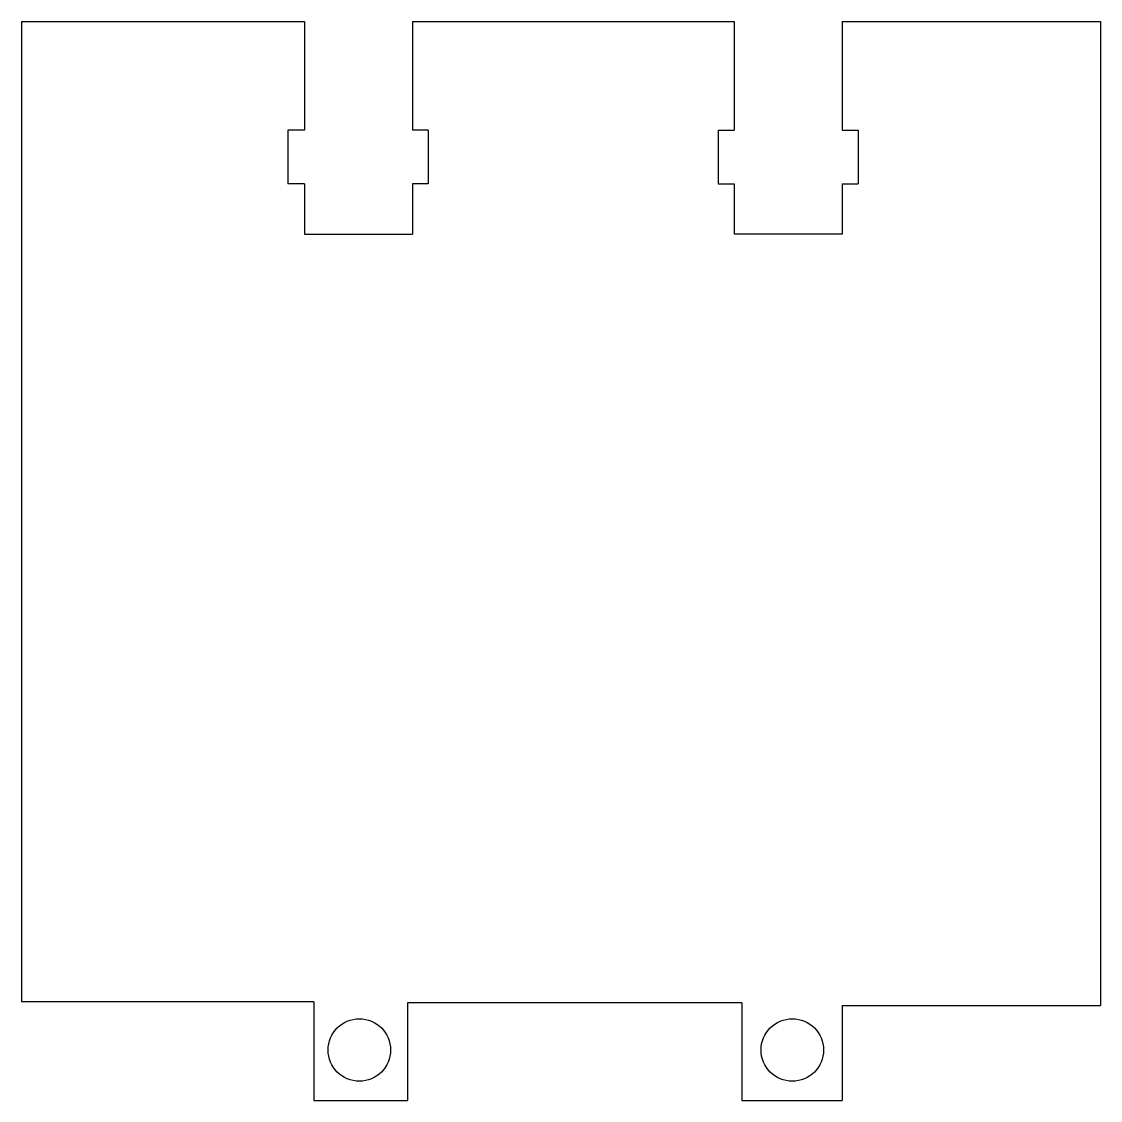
# Model space of a CAD drawing. Extents: x -1.02 to 0.98, y -1.01 to 0.99.
import ezdxf

# ---------------------------------------------------------------- set-up
doc = ezdxf.new("R2010")
doc.units = 0
doc.header["$MEASUREMENT"] = 0
doc.layers.add('VISIBLE', color=7, linetype='CONTINUOUS')

msp = doc.modelspace()

# ---------------------------------------------------------------- linework, layer by layer
at = {"layer": 'VISIBLE'}
for p, q in [((-1.0228, 0.9887), (-0.4983, 0.9887)), ((-1.0228, 0.9887), (-1.0228, -0.8283)), ((-0.4983, 0.9887), (-0.4983, 0.7877)), ((-0.2983, 0.9887), (0.2983, 0.9887)), ((-0.2983, 0.9887), (-0.2983, 0.7877)), ((0.2983, 0.9887), (0.2983, 0.7877)), ((0.4983, 0.9887), (0.9772, 0.9887)), ((0.4983, 0.9887), (0.4983, 0.7877)), ((0.9772, 0.9887), (0.9772, -0.8356)), ((-0.5293, 0.7877), (-0.5293, 0.6877)), ((-0.4983, 0.7877), (-0.5293, 0.7877)), ((-0.2693, 0.7877), (-0.2983, 0.7877)), ((-0.2693, 0.7877), (-0.2693, 0.6877)), ((0.2683, 0.7877), (0.2683, 0.6877)), ((0.2683, 0.7877), (0.2983, 0.7877)), ((0.4983, 0.7877), (0.5283, 0.7877)), ((0.5283, 0.7877), (0.5283, 0.6877)), ((-0.4983, 0.6877), (-0.5293, 0.6877)), ((-0.4983, 0.6877), (-0.4983, 0.5947)), ((-0.2693, 0.6877), (-0.2983, 0.6877)), ((-0.2983, 0.6877), (-0.2983, 0.5947)), ((0.2683, 0.6877), (0.2983, 0.6877)), ((0.2983, 0.6877), (0.2983, 0.5947)), ((0.4983, 0.6877), (0.5283, 0.6877)), ((0.4983, 0.6877), (0.4983, 0.5947)), ((-0.4983, 0.5947), (-0.2983, 0.5947)), ((0.4983, 0.5947), (0.2983, 0.5947)), ((-0.4809, -0.8283), (-1.0228, -0.8283)), ((-0.4809, -0.8283), (-0.4809, -1.0113)), ((-0.3073, -0.8303), (-0.3073, -1.0113)), ((0.3123, -0.8303), (-0.3073, -0.8303)), ((0.3123, -0.8303), (0.3123, -1.0113)), ((0.4983, -0.8356), (0.4983, -1.0113)), ((0.4983, -0.8356), (0.9772, -0.8356)), ((-0.4809, -1.0113), (-0.3073, -1.0113)), ((0.3123, -1.0113), (0.4983, -1.0113))]:
    msp.add_line(p, q, dxfattribs=at)
for centre, radius in [((-0.3967, -0.9178), 0.0579), ((0.406, -0.9178), 0.058)]:
    msp.add_circle(centre, radius, dxfattribs=at)

doc.saveas('drawing.dxf')
